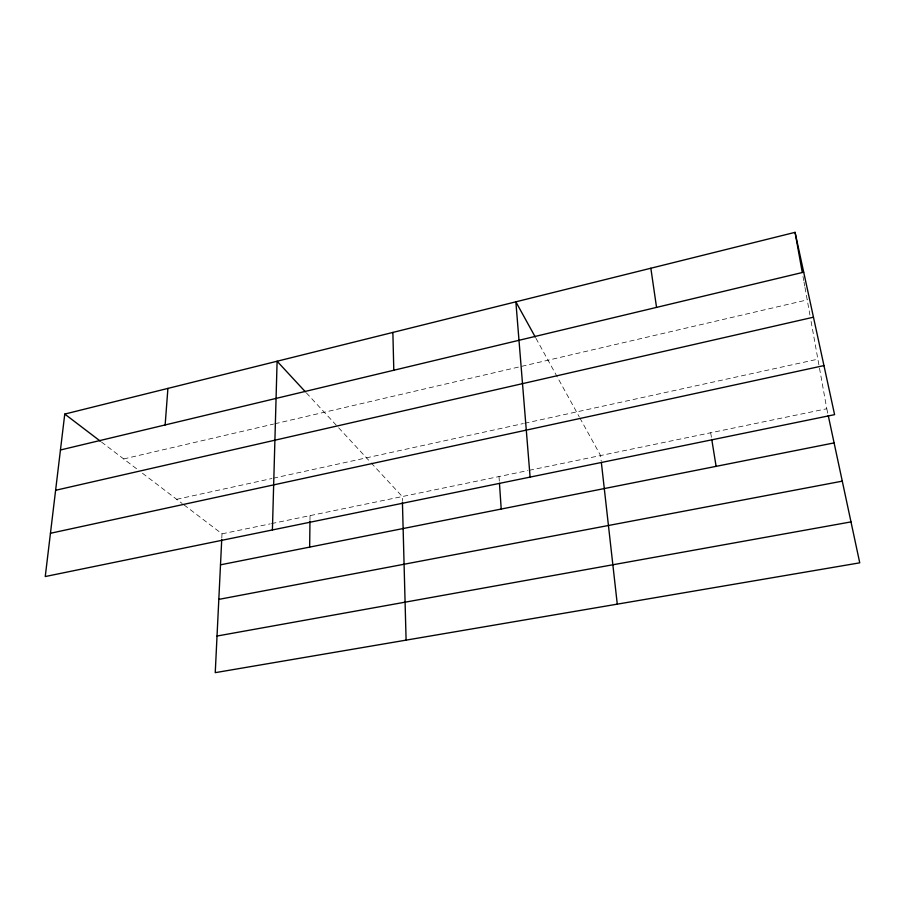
<?xml version="1.0" encoding="UTF-8"?>
<svg xmlns="http://www.w3.org/2000/svg" width="905" height="905" viewBox="0 0 905 905"><rect width="100%" height="100%" fill="white"/><g stroke="black" fill="none" stroke-linecap="round" stroke-linejoin="round"><path stroke-width="0.68" stroke-dasharray="4.53 3.39" d="M309.985 519.73L310.042 515.624M221.804 538.056L222.008 533.837L183.319 504.368M123.68 458.937L273.502 424.083M274.871 423.766L807.215 299.894M176.69 499.311L271.964 478.496M273.333 478.191L523.328 423.551M524.696 423.257L817.871 359.172M222.008 533.837L270.154 523.882M271.523 523.588L527.83 470.589M529.199 470.306L826.785 408.755L810.937 320.574M101.451 442.013L138.035 469.876M142.458 473.236L182.21 503.531M306.365 392.872L337.712 426.764M338.674 427.805L370.224 461.912M371.163 462.93L402.273 496.551L402.374 500.725M535.964 338.312L579.211 416.764M579.879 417.986L600.581 455.543L601.192 461.041M826.785 408.755L827.962 414.219M803.007 276.455L803.742 280.595M803.991 281.975L804.737 286.116M804.986 287.485L809.941 315.064M710.685 432.771L711.556 438.144M499.006 476.55L499.368 481.969"/><path stroke-width="1.36" d="M309.657 547.106L309.974 521.099M272.405 529.957L277.1 361.242L305.415 391.854M221.736 539.471L215.243 672.653L859.75 562.831L828.256 415.587M165.14 424.943L167.911 388.403M64.764 414.071L45.25 576.542L834.591 414.648L795.065 232.347L64.764 414.071L100.342 441.165M60.454 449.989L803.708 272.19M55.612 490.284L813.459 317.202M50.442 533.283L823.957 365.586M220.503 564.822L834.093 442.907M218.818 599.382L842.272 481.155M217.03 636.034L850.994 521.902M535.296 337.09L515.861 301.829L530.104 477.093M795.065 232.347L802.26 272.326M711.771 439.479L716.104 466.347M650.842 268.231L656.544 307.395M601.35 462.421L617.278 604.144M499.458 483.315L501.212 509.051M402.42 502.117L406.096 640.14M392.872 332.429L393.799 370.247"/></g></svg>
